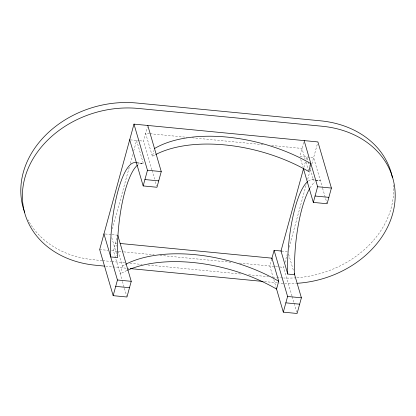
<?xml version="1.0" encoding="UTF-8"?>
<svg xmlns="http://www.w3.org/2000/svg" width="416" height="416" viewBox="0 0 416 416"><rect width="100%" height="100%" fill="white"/><g stroke="black" fill="none" stroke-linecap="round" stroke-linejoin="round"><path stroke-width="0.31" stroke-dasharray="2.08 1.56" d="M112.393 228.92L129.256 167.253M130.281 163.514L132.839 154.17M133.687 151.055L136.583 140.468L143.333 163.535A66.009 17.332 -84.5 0 0 138.289 164.507M116.932 238.212L113.469 250.874L122.216 280.795M151.871 169.811L143.484 141.133L147.274 127.265M117.983 251.139L122.356 266.1L120.214 273.941A115.596 61.152 15.3 0 1 127.02 270.442M154.549 155.137A115.596 61.152 15.3 0 0 152.37 156.364L154.024 150.332M271.794 258.773L269.818 266.011L273.099 277.233M303.628 142.402L299.832 156.27L313.628 157.607L322.379 187.533M303.836 167.528L305.365 161.923M306.051 159.432L306.732 156.941L308.006 161.304M291.996 296.026L283.613 267.348L284.274 264.935M284.929 262.522L287.076 254.686M289.094 247.307L306.472 183.768M307.663 179.41L310.731 168.199M311.922 163.836L317.751 142.532M149.505 133.671L145.626 133.297L152.37 156.364M150.15 133.734L186.976 137.301M192.145 137.8L263.214 144.68M271.612 145.491L301.974 148.434L305.074 159.032M130.317 139.859L139.095 140.707M139.719 140.769L143.484 141.133M137.192 162.796L142.204 163.28M312.354 179.754L314.86 179.998M315.484 180.06L319.249 180.424M137.062 162.926L143.333 163.535M308.433 180.981A66.009 17.332 -84.5 0 1 313.477 180.008L314.73 180.128M315.359 180.19L320.372 180.674A66.009 17.332 -84.5 0 0 316.524 180.95M105.212 233.979L111.483 234.588M112.112 234.65L117.13 235.134M281.627 251.061L287.274 251.607M116.901 243.157L115.612 243.032L116.522 246.152M99.674 249.538L107.822 250.328M111.587 250.692L123.157 251.81M123.802 251.872L154.17 254.816M159.983 255.377L231.052 262.257M239.45 263.068L274.83 266.495M275.46 266.557L279.224 266.921M279.848 266.984L283.613 267.348M102.185 260.598L93.798 259.787A95.763 77.277 -16.3 0 1 27.992 219.82M102.83 260.66L111.223 261.472M111.868 261.534L124.774 262.787M129.938 263.286L142.199 264.472M148.008 265.034L241.592 274.097M248.695 274.784L268.7 276.718M272.574 277.092L276.448 277.467M105.711 266.214L126.36 268.211M127.01 268.273L128.944 268.466M264.477 281.585L277.389 282.833M322.561 188.157L326.934 203.117M308.188 161.928L309.462 166.291M310.378 169.406L313.477 180.008M305.989 162.146L308.355 170.253M300.742 159.39L302.931 166.868M288.631 254.16L293.732 271.617M292.178 296.644L294.003 302.879M294.185 303.503L296.738 312.234M273.827 279.724L276.198 287.83M152.053 170.435L154.606 179.161M155.334 181.657L156.608 186.02M111.769 237.645L117.057 255.726M122.398 281.419L124.223 287.654M124.405 288.278L126.776 296.384M122.356 266.1A115.596 61.152 15.3 0 1 125.653 264.285M310.086 187.86A66.009 17.332 -84.5 0 1 314.928 181.943M393.411 184.974A95.763 77.277 -16.3 0 1 296.707 277.779M296.088 277.826A95.763 77.277 -16.3 0 1 283.795 278.008M282.578 277.95A95.763 77.277 -16.3 0 1 277.737 277.592M297.679 283.254A95.763 77.277 -16.3 0 1 279.323 283.02"/><path stroke-width="0.62" d="M303.295 168.116L313.321 202.405L327.116 203.741L331.406 188.063L317.918 141.929L133.978 124.124L99.674 249.538L113.162 295.672L126.958 297.008L131.243 281.33L117.754 235.196M113.162 295.672L117.447 279.994L103.958 233.86M147.774 125.455L161.262 171.59L156.972 187.268L143.177 185.931L147.467 170.253L133.978 124.124M271.794 258.773L274.102 250.333L281.627 251.061M303.493 168.776L281.003 250.999L287.747 274.066L294.642 274.737A66.009 17.332 -84.5 0 1 309.691 188.542M120.136 243.474L271.96 258.17L278.704 281.237L276.562 289.078A115.596 61.152 15.3 0 0 127.421 270.265M294.278 273.489L301.392 297.804L297.102 313.477L283.306 312.146L287.596 296.468L274.102 250.333M313.321 202.405L317.611 186.727L304.122 140.592M147.467 170.253L161.262 171.59M317.611 186.727L331.406 188.063M144.924 179.551L158.72 180.882M315.068 196.019L328.864 197.356M104.421 266.089L95.384 265.216A95.763 77.277 -16.3 0 1 24.856 177.923A95.763 77.277 -16.3 0 1 138.263 108.446L322.202 126.251A95.763 77.277 -16.3 0 1 394.394 205.816A95.763 77.277 -16.3 0 1 297.679 283.254M130.234 268.59L263.188 281.46M117.447 279.994L131.243 281.33M287.596 296.468L301.392 297.804M115.705 286.38L129.501 287.711M285.849 302.848L299.645 304.184M276.38 288.454L283.306 312.146M129.688 139.797L143.177 185.931M125.653 264.285A115.596 61.152 15.3 0 1 278.704 281.237M154.518 148.522A115.596 61.152 15.3 0 1 310.866 163.66L308.724 171.501A115.596 61.152 15.3 0 0 155.672 154.549M136.432 162.864A66.009 17.332 -84.5 0 0 118.014 190.897A66.009 17.332 -84.5 0 0 110.703 256.927L117.603 257.592A66.009 17.332 -84.5 0 1 137.483 165.131M287.747 274.066A66.009 17.332 -84.5 0 1 307.627 181.6M24.648 212.29A95.763 77.277 -16.3 0 1 24.019 210.496M23.821 209.898A95.763 77.277 -16.3 0 1 136.677 103.017L320.616 120.827A95.763 77.277 -16.3 0 1 392.35 177.44"/></g></svg>
